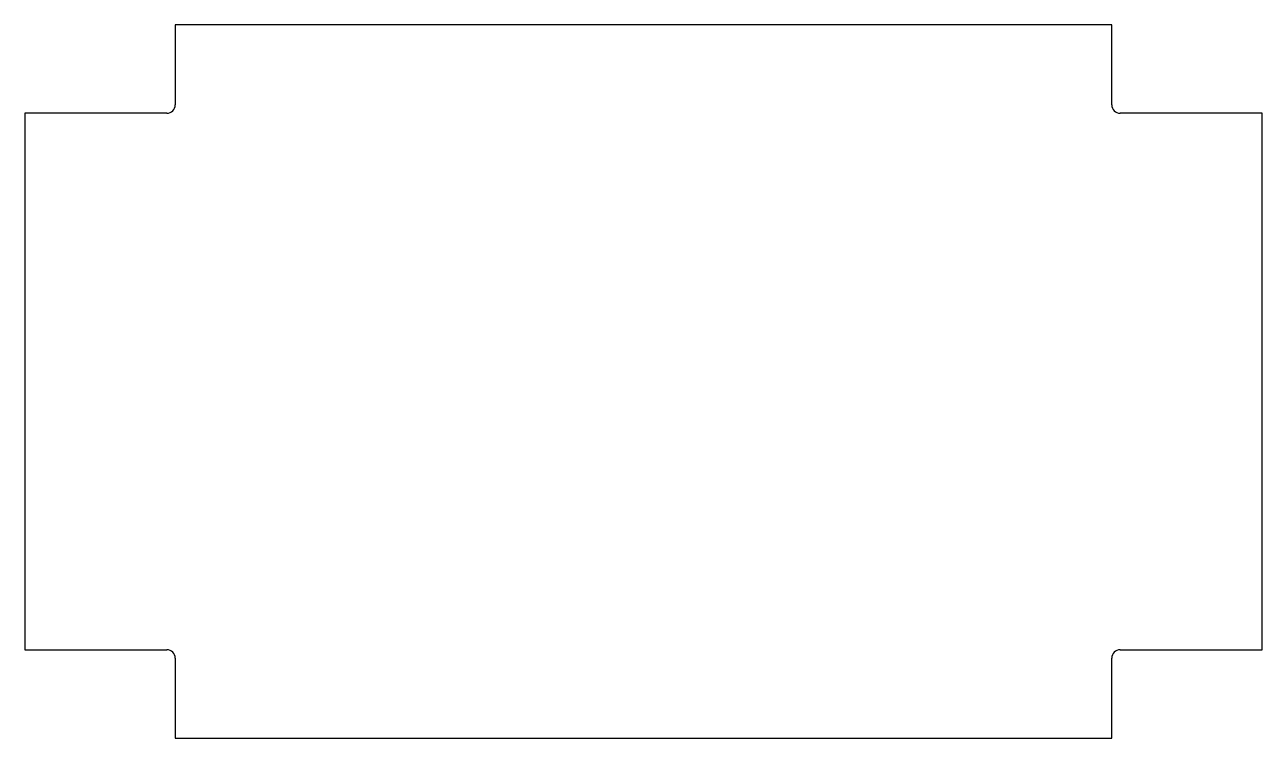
# Model space of a CAD drawing. Header units: millimetres. Extents: x -41.9 to 41.9, y -24.2 to 24.2.
import ezdxf

# ---------------------------------------------------------------- set-up
doc = ezdxf.new("R2010")
doc.units = ezdxf.units.MM
doc.layers.add('Extrude', color=7, linetype='CONTINUOUS')

msp = doc.modelspace()

# ---------------------------------------------------------------- linework, layer by layer
at = {"layer": 'Extrude'}
for p, q in [((-31.74, 24.19), (-31.74, 24.19, -1.6)), ((31.74, 24.19), (-31.74, 24.19)), ((31.74, 24.19, -1.6), (-31.74, 24.19, -1.6)), ((-31.74, 24.19), (-31.74, 24.19, -1.6)), ((-31.74, 24.19), (-31.74, 18.75)), ((-31.74, 24.19, -1.6), (-31.74, 18.75, -1.6)), ((31.74, 24.19), (-31.74, 24.19)), ((-31.74, 24.19), (-31.74, 18.75)), ((31.74, 24.19, -1.6), (-31.74, 24.19, -1.6)), ((-31.74, 24.19, -1.6), (-31.74, 18.75, -1.6)), ((31.74, 24.19), (31.74, 24.19, -1.6)), ((31.74, 18.75), (31.74, 24.19)), ((31.74, 18.75, -1.6), (31.74, 24.19, -1.6)), ((31.74, 24.19), (31.74, 24.19, -1.6)), ((31.74, 18.75), (31.74, 24.19)), ((31.74, 18.75, -1.6), (31.74, 24.19, -1.6)), ((-31.74, 18.75), (-31.74, 18.75, -1.6)), ((-31.74, 18.75), (-31.74, 18.75, -1.6)), ((31.74, 18.75), (31.74, 18.75, -1.6)), ((31.74, 18.75), (31.74, 18.75, -1.6)), ((-41.94, 18.19), (-41.94, 18.19, -1.6)), ((-32.3, 18.19), (-41.94, 18.19)), ((-32.3, 18.19, -1.6), (-41.94, 18.19, -1.6)), ((-41.94, 18.19), (-41.94, 18.19, -1.6)), ((-41.94, 18.19), (-41.94, -18.19)), ((-41.94, 18.19, -1.6), (-41.94, -18.19, -1.6)), ((-32.3, 18.19), (-41.94, 18.19)), ((-41.94, 18.19), (-41.94, -18.19)), ((-32.3, 18.19, -1.6), (-41.94, 18.19, -1.6)), ((-41.94, 18.19, -1.6), (-41.94, -18.19, -1.6)), ((-32.3, 18.19), (-32.3, 18.19, -1.6)), ((-32.3, 18.19), (-32.3, 18.19, -1.6)), ((32.3, 18.19), (32.3, 18.19, -1.6)), ((41.94, 18.19), (32.3, 18.19)), ((41.94, 18.19, -1.6), (32.3, 18.19, -1.6)), ((32.3, 18.19), (32.3, 18.19, -1.6)), ((41.94, 18.19), (32.3, 18.19)), ((41.94, 18.19, -1.6), (32.3, 18.19, -1.6)), ((41.94, 18.19), (41.94, 18.19, -1.6)), ((41.94, -18.19), (41.94, 18.19)), ((41.94, -18.19, -1.6), (41.94, 18.19, -1.6)), ((41.94, 18.19), (41.94, 18.19, -1.6)), ((41.94, -18.19), (41.94, 18.19)), ((41.94, -18.19, -1.6), (41.94, 18.19, -1.6)), ((-41.94, -18.19), (-41.94, -18.19, -1.6)), ((-41.94, -18.19), (-32.3, -18.19)), ((-41.94, -18.19, -1.6), (-32.3, -18.19, -1.6)), ((-41.94, -18.19), (-41.94, -18.19, -1.6)), ((-41.94, -18.19), (-32.3, -18.19)), ((-41.94, -18.19, -1.6), (-32.3, -18.19, -1.6)), ((-32.3, -18.19), (-32.3, -18.19, -1.6)), ((-32.3, -18.19), (-32.3, -18.19, -1.6)), ((32.3, -18.19), (32.3, -18.19, -1.6)), ((32.3, -18.19), (32.3, -18.19, -1.6)), ((32.3, -18.19), (41.94, -18.19)), ((32.3, -18.19, -1.6), (41.94, -18.19, -1.6)), ((32.3, -18.19), (41.94, -18.19)), ((32.3, -18.19, -1.6), (41.94, -18.19, -1.6)), ((41.94, -18.19), (41.94, -18.19, -1.6)), ((41.94, -18.19), (41.94, -18.19, -1.6)), ((-31.74, -18.75), (-31.74, -18.75, -1.6)), ((-31.74, -18.75), (-31.74, -18.75, -1.6)), ((-31.74, -18.75), (-31.74, -24.19)), ((-31.74, -18.75, -1.6), (-31.74, -24.19, -1.6)), ((-31.74, -18.75), (-31.74, -24.19)), ((-31.74, -18.75, -1.6), (-31.74, -24.19, -1.6)), ((31.74, -18.75), (31.74, -18.75, -1.6)), ((31.74, -24.19), (31.74, -18.75)), ((31.74, -24.19, -1.6), (31.74, -18.75, -1.6)), ((31.74, -18.75), (31.74, -18.75, -1.6)), ((31.74, -24.19), (31.74, -18.75)), ((31.74, -24.19, -1.6), (31.74, -18.75, -1.6)), ((-31.74, -24.19), (-31.74, -24.19, -1.6)), ((-31.74, -24.19), (-31.74, -24.19, -1.6)), ((-31.74, -24.19), (31.74, -24.19)), ((-31.74, -24.19, -1.6), (31.74, -24.19, -1.6)), ((-31.74, -24.19), (31.74, -24.19)), ((-31.74, -24.19, -1.6), (31.74, -24.19, -1.6)), ((31.74, -24.19), (31.74, -24.19, -1.6)), ((31.74, -24.19), (31.74, -24.19, -1.6))]:
    msp.add_line(p, q, dxfattribs=at)
for centre, start, end in [((-32.3, 18.75), -90, 0), ((-32.3, 18.75, -1.6), -90, 0), ((-32.3, 18.75), -90, 0), ((-32.3, 18.75, -1.6), -90, 0), ((32.3, 18.75), 180, -90), ((32.3, 18.75, -1.6), 180, -90), ((32.3, 18.75), 180, -90), ((32.3, 18.75, -1.6), 180, -90), ((-32.3, -18.75), 0, 90), ((-32.3, -18.75, -1.6), 0, 90), ((-32.3, -18.75), 0, 90), ((-32.3, -18.75, -1.6), 0, 90), ((32.3, -18.75), 90, 180), ((32.3, -18.75, -1.6), 90, 180), ((32.3, -18.75), 90, 180), ((32.3, -18.75, -1.6), 90, 180)]:
    msp.add_arc(centre, 0.56, start, end, dxfattribs=at)

doc.saveas('drawing.dxf')
